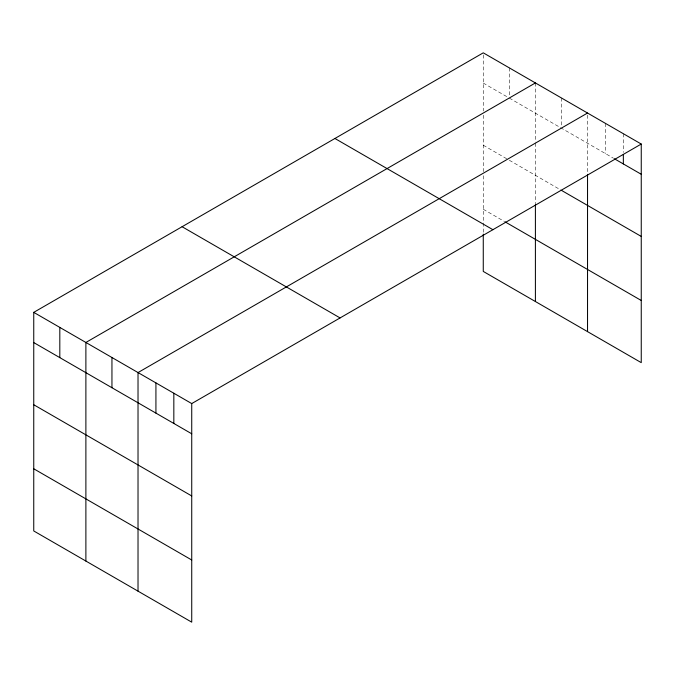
<?xml version="1.0" encoding="UTF-8"?>
<svg xmlns="http://www.w3.org/2000/svg" width="675" height="675" viewBox="0 0 675 675"><rect width="100%" height="100%" fill="white"/><g stroke="black" fill="none" stroke-linecap="round" stroke-linejoin="round"><path stroke-width="0.51" stroke-dasharray="3.38 2.53" d="M483.266 83.059L507.532 97.065M509.338 98.103L613.499 158.245M483.266 145.218L508.435 159.747M509.338 160.27L561.465 190.367M483.266 209.267L503.938 221.198M623.346 133.709L623.346 152.466M605.441 123.373L605.441 153.588M587.537 115.121L587.537 173.298M561.465 97.985L561.465 126.124M535.402 82.941L535.402 142.163M535.402 143.201L535.402 203.782M509.338 67.888L509.338 96.019M483.266 54.92L483.266 111.029M483.266 115.172L483.266 171.653M483.266 175.711L483.266 234.124"/><path stroke-width="1.01" d="M641.25 144.045L191.734 403.574L191.734 622.164L33.75 530.955L33.75 312.365L483.266 52.836L641.25 144.045L641.25 362.635L483.266 271.426L483.266 234.124M535.402 82.941L85.885 342.461L85.885 561.052M587.537 113.037L138.021 372.566L138.021 591.148M614.393 158.76L641.25 174.268M561.465 190.367L641.25 236.427M504.841 221.721L641.25 300.476M334.927 138.485L492.91 229.694M182.09 226.724L340.073 317.933M33.75 312.365L191.734 403.574M33.75 342.579L191.734 433.789M33.75 404.747L191.734 495.956M33.75 468.788L191.734 559.997M623.346 154.55L623.346 163.932M587.537 174.336L587.537 331.627M535.402 204.795L535.402 301.523M173.829 393.238L173.829 423.453M155.925 382.902L155.925 413.117M111.949 357.514L111.949 387.728M59.813 327.417L59.813 357.632"/></g></svg>
